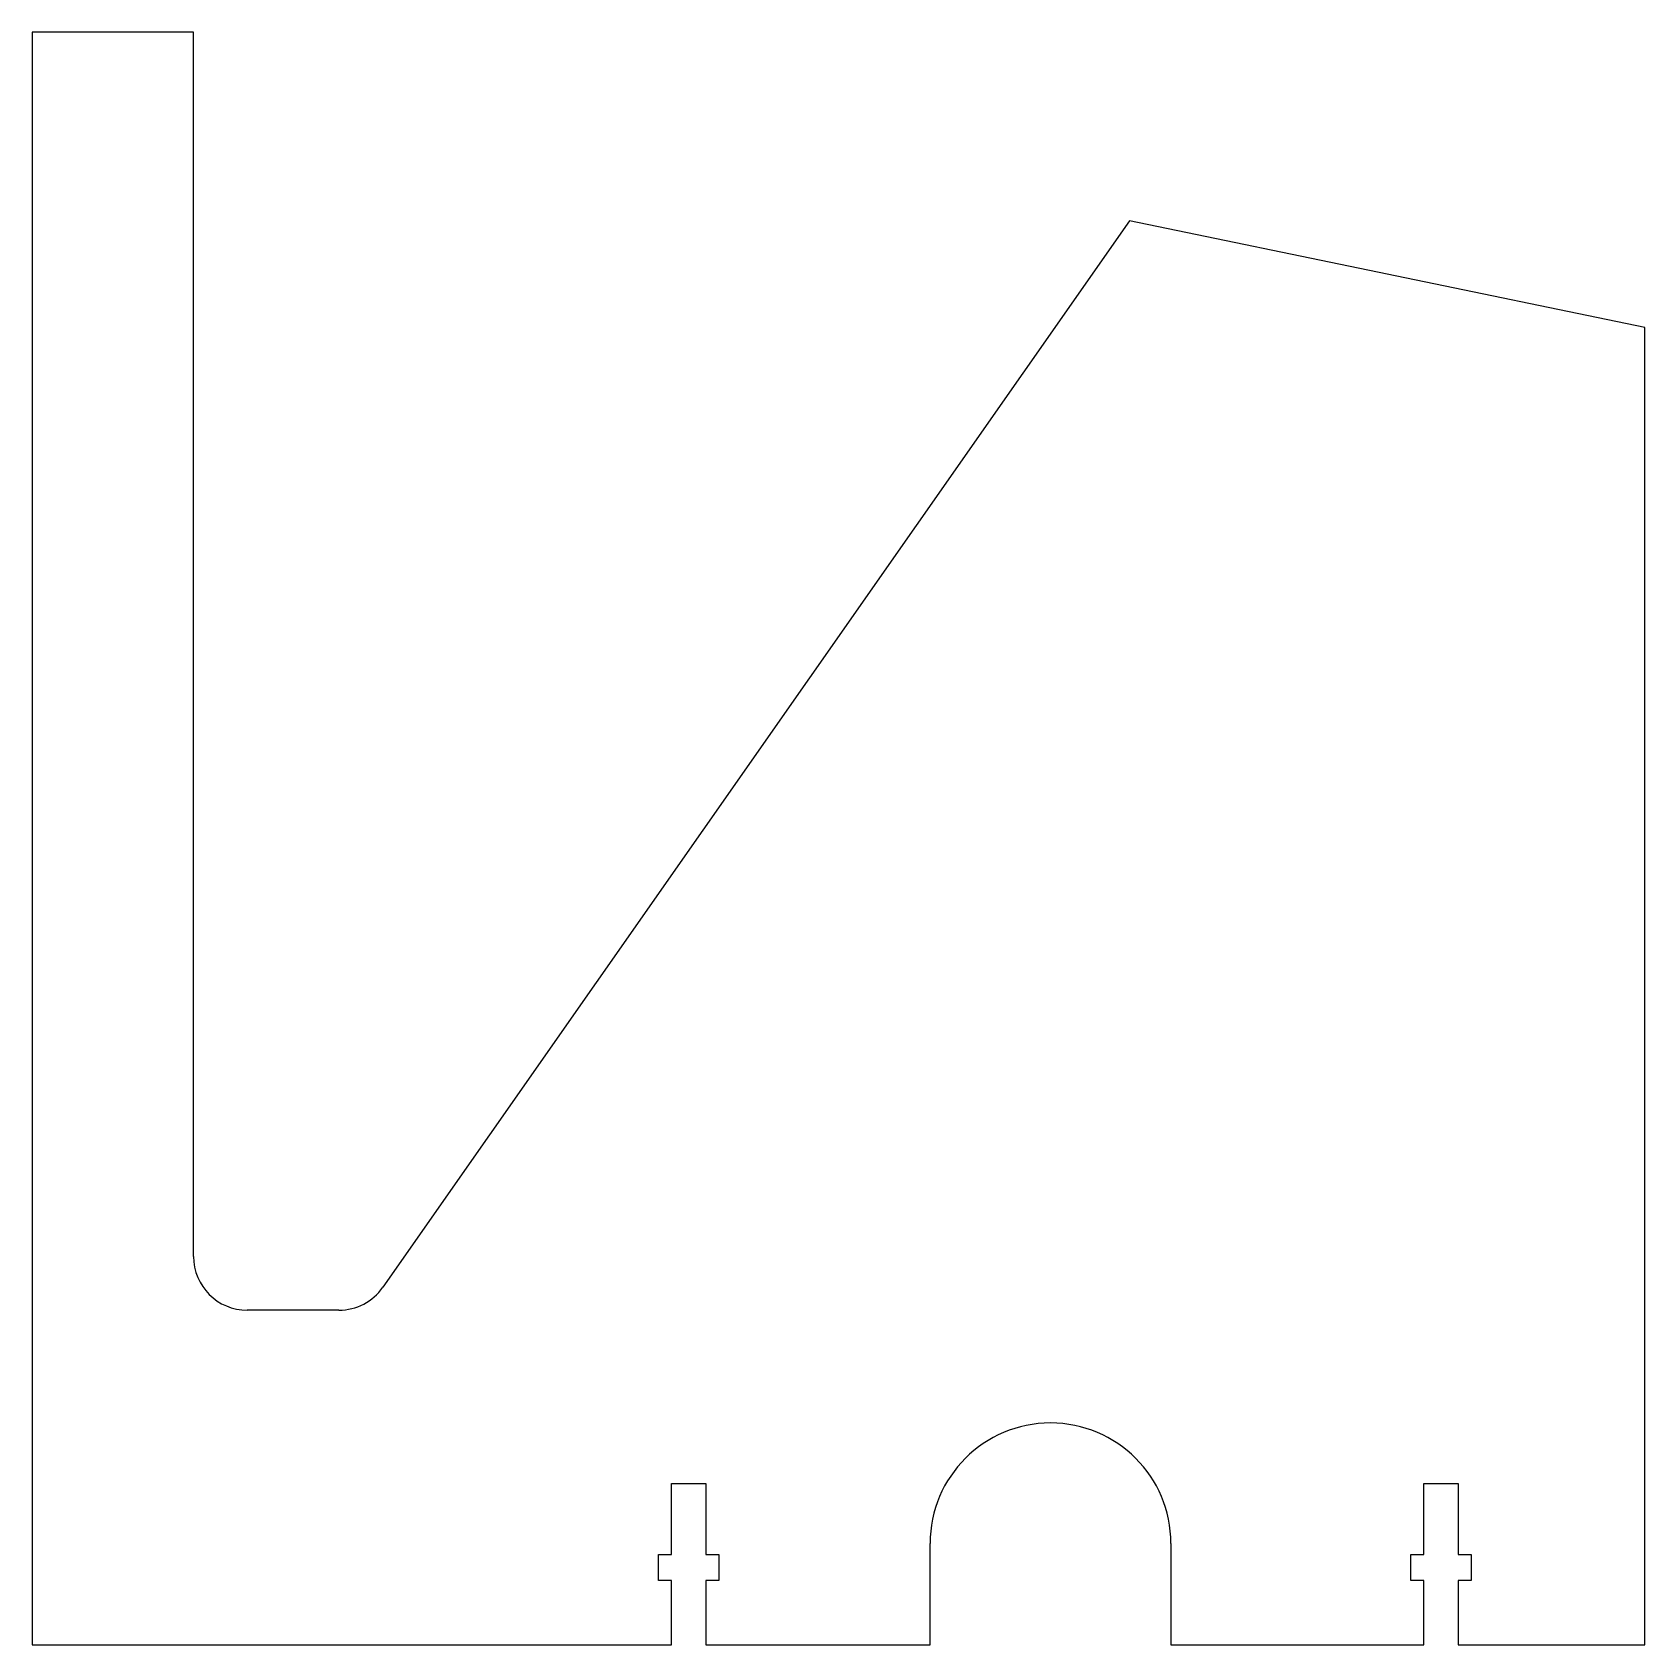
# Model space of a CAD drawing. Header units: millimetres. Extents: x -80 to 70, y -51 to 99.
import ezdxf

# ---------------------------------------------------------------- set-up
doc = ezdxf.new("R2010")
doc.units = ezdxf.units.MM

msp = doc.modelspace()

# ---------------------------------------------------------------- linework, layer by layer
at = {"color": 7, "linetype": 'Continuous', "lineweight": 25}
for p, q in [((-64.88, 98.93), (-79.88, 98.93)), ((-79.88, 98.93), (-79.88, -51.07)), ((-64.88, -14.95), (-64.88, 98.93)), ((22.19, 81.38), (-47.27, -17.82)), ((70.12, 71.45), (22.19, 81.38)), ((70.12, -51.07), (70.12, 71.45)), ((-51.36, -19.95), (-59.88, -19.95)), ((-20.43, -42.68), (-20.43, -36.07)), ((-20.43, -36.07), (-17.23, -36.07)), ((-17.23, -36.07), (-17.23, -42.68)), ((49.57, -42.68), (49.57, -36.07)), ((49.57, -36.07), (52.77, -36.07)), ((52.77, -36.07), (52.77, -42.68)), ((3.64, -51.07), (3.64, -41.64)), ((26.04, -41.64), (26.04, -51.07)), ((-21.63, -45.1), (-21.63, -42.68)), ((-21.63, -42.68), (-20.43, -42.68)), ((-17.23, -42.68), (-16.03, -42.68)), ((-16.03, -42.68), (-16.03, -45.1)), ((48.37, -45.1), (48.37, -42.68)), ((48.37, -42.68), (49.57, -42.68)), ((52.77, -42.68), (53.97, -42.68)), ((53.97, -42.68), (53.97, -45.1)), ((-20.43, -45.1), (-21.63, -45.1)), ((-20.43, -51.07), (-20.43, -45.1)), ((-16.03, -45.1), (-17.23, -45.1)), ((-17.23, -45.1), (-17.23, -51.07)), ((49.57, -45.1), (48.37, -45.1)), ((49.57, -51.07), (49.57, -45.1)), ((53.97, -45.1), (52.77, -45.1)), ((52.77, -45.1), (52.77, -51.07)), ((-79.88, -51.07), (-20.43, -51.07)), ((-17.23, -51.07), (3.64, -51.07)), ((26.04, -51.07), (49.57, -51.07)), ((52.77, -51.07), (70.12, -51.07))]:
    msp.add_line(p, q, dxfattribs=at)
for centre, radius, start, end in [((-59.88, -14.95), 5, 180, 270), ((-51.36, -14.95), 5, 270, 325), ((14.84, -41.64), 11.2, 0, 180)]:
    msp.add_arc(centre, radius, start, end, dxfattribs=at)

doc.saveas('drawing.dxf')
